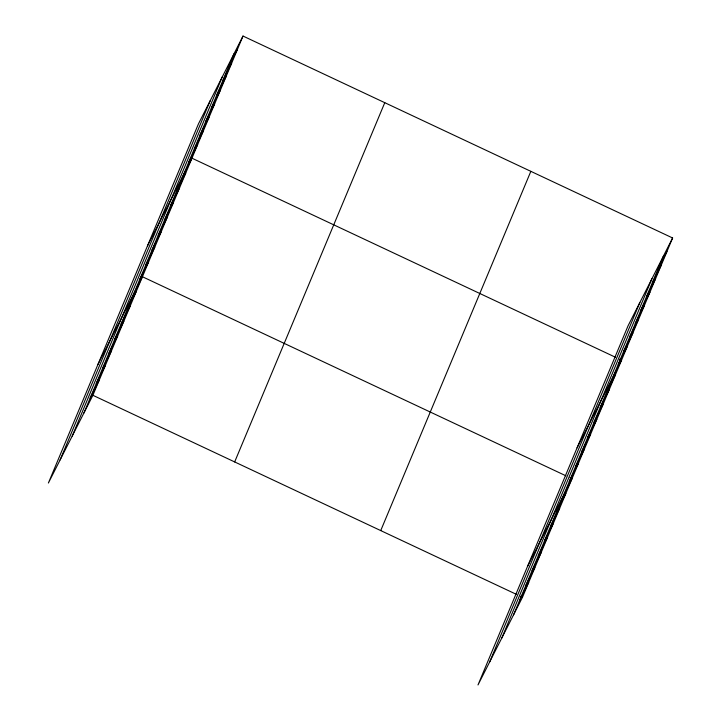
<?xml version="1.0" encoding="UTF-8"?>
<svg xmlns="http://www.w3.org/2000/svg" width="721" height="721" viewBox="0 0 721 721"><rect width="100%" height="100%" fill="white"/><g stroke="black" fill="none" stroke-linecap="round" stroke-linejoin="round"><path stroke-width="1.08" d="M60.113 459.908L210.226 100.661M72.199 436.088L222.311 76.841M83.933 412.971L234.037 53.724M243.004 36.05L198.5 123.778L48.388 483.025L92.892 395.297L243.004 36.05L672.612 237.975L522.5 597.222L477.996 684.95L628.108 325.703L672.612 237.975M234.667 461.936L384.78 102.688M380.733 530.584L530.845 171.337M489.721 661.833L639.833 302.586M501.807 638.013L651.919 278.766M513.541 614.896L663.653 255.649M228.368 67.287L237.335 49.623M222.699 80.86L231.666 63.196M217.03 94.433L225.988 76.768M211.361 108.006L220.32 90.332M205.683 121.579L214.651 103.905M200.014 135.151L208.982 117.478M194.346 148.724L203.313 131.051M188.677 162.288L197.635 144.624M147.463 245.924L191.966 158.196L615.5 357.265M176.807 190.686L185.775 173.013M170.616 205.503L179.583 187.83M164.424 220.32L173.391 202.655M158.232 235.136L167.2 217.472M152.041 249.962L161.008 232.288M145.849 264.778L154.817 247.105M139.658 279.595L148.625 261.93M97.921 364.475L142.434 276.747L565.958 475.815M127.275 309.237L136.242 291.563M121.083 324.053L130.041 306.38M114.891 338.87L123.85 321.205M108.7 353.687L117.658 336.022M102.508 368.512L111.467 350.839M96.317 383.329L105.275 365.664M90.125 398.145L99.083 380.481M657.976 269.212L666.943 251.548M652.307 282.785L661.274 265.121M646.638 296.358L655.596 278.694M640.969 309.931L649.927 292.257M635.291 323.504L644.259 305.83M629.622 337.077L638.59 319.403M623.953 350.649L632.921 332.976M618.285 364.213L627.243 346.549M577.07 447.849L621.574 360.121L619.546 359.166M606.415 392.612L615.383 374.938M600.223 407.428L609.191 389.755M594.032 422.245L602.999 404.58M587.84 437.061L596.808 419.397M581.649 451.887L590.616 434.213M575.457 466.703L584.425 449.03M569.266 481.52L578.233 463.855M527.529 566.4L572.041 478.672L570.014 477.717M556.882 511.162L565.85 493.488M550.691 525.979L559.658 508.305M544.499 540.795L553.458 523.131M538.308 555.621L547.266 537.947M532.116 570.437L541.074 552.764M525.924 585.254L534.883 567.589M519.733 600.07L528.691 582.406M92.892 395.297L516.425 594.365M520.472 596.267L522.5 597.222"/></g></svg>
